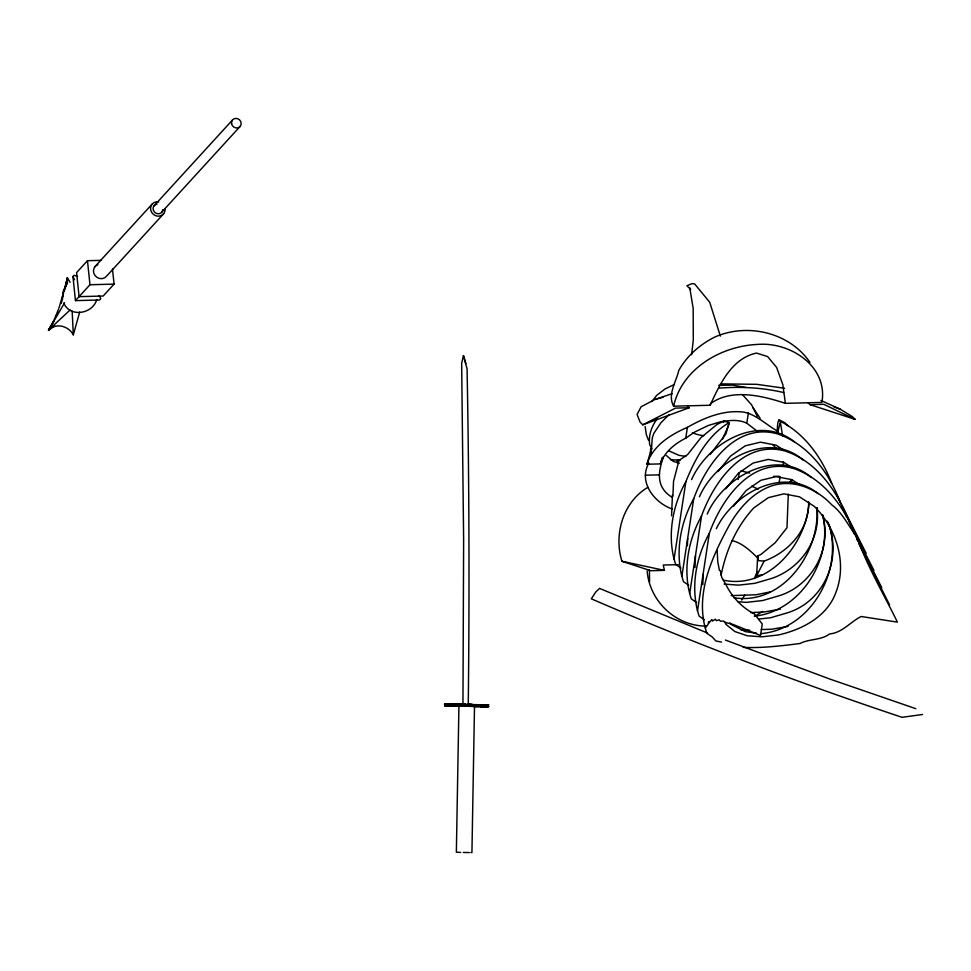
<?xml version="1.0" encoding="UTF-8"?>
<svg xmlns="http://www.w3.org/2000/svg" width="971" height="971" viewBox="0 0 971 971"><rect width="100%" height="100%" fill="white"/><g stroke="black" fill="none" stroke-linecap="round" stroke-linejoin="round"><path stroke-width="1.46" d="M462.949 705.274L463.628 539.9L461.65 363.372L463.446 355.617L465.886 363.445M808.928 503.184C806.039 544.682 768.085 589.761 723.334 580.16M72.17 311.157L73.311 334.837C68.553 325.965 56.027 322.408 48.55 330.116L64.559 302.879M458.931 705.832L456.358 852.235L460.667 852.417M466.711 706.245L461.043 706.148L461.079 704.521L466.08 704.57L465.728 706.233M478.06 704.728L475.086 704.667L474.94 706.378L470.51 706.281L470.498 704.691L468.253 704.618M474.516 706.184L471.93 852.587L470.85 852.574M816.914 507.724C821.369 538.808 801.039 568.399 771.921 578.34L755.001 583.292L738.591 585.149L724.148 584.069M650.594 453.433L650.606 448.905L651.153 453.627M788.294 494.093L786.995 527.702L775.161 542.753L760.948 554.441L757.708 555.995L756.591 575.864L762.017 574.771M671.568 515.807L672.43 495.028M672.903 496.169L673.534 481.337L679.02 460.436L687.662 454.549L700.989 437.605L716.999 424.448L723.832 421.159L729.185 422.579L725.956 433.843L710.177 454.392M687.383 545.811L687.686 538.383M695.005 567.489L695.503 555.618M702.822 584.712L703.259 574.322M808.637 501.886C809.45 529.401 788.865 552.111 764.104 561.117L756.591 575.864M816.927 507.76C820.082 552.523 782.468 605.613 733.918 597.76M62.642 297.587L63.151 291.482L65.919 285.535M779.762 434.45L777.674 432.52C776.849 430.845 777.686 416.001 780.211 421.208L782.626 435.943M691.595 354.743L693.294 340.02L693.16 308.305L689.786 287.926L690.672 289.455L686.885 285.741L692.105 283.629L694.641 283.908L709.692 302.224L720.373 336.112M668.885 414.835L660.899 422.798L653.823 433.369L652.281 437.933L651.565 448.019L646.989 464.247L660.401 463.907C664.273 452.122 674.966 443.577 685.757 438.176L687.407 427.361C704.254 417.676 724.002 409.568 743.835 412.141C756.409 414.52 766.726 425.237 777.88 431.294M680.974 568.071L675.67 564.442L674.056 559.09L685.902 481.519C695.042 458.992 707.556 435.299 729.185 422.579M688.779 585.295L683.487 581.665L681.873 576.325L693.719 498.742C705.953 464.793 735.654 422.239 777.395 433.843C808.018 444.05 829.185 472.659 840.097 501.958M696.595 602.518L691.291 598.889L689.689 593.548L701.535 515.977C713.77 482.017 743.47 439.462 785.211 451.066C820.192 462.645 840.922 497.164 852.635 530.202M704.412 619.753L699.108 616.124L697.506 610.771L709.352 533.2C721.587 499.252 751.287 456.698 793.028 468.301C825.265 479.031 846.384 509.763 857.502 540.544M738.203 479.528L739.21 472.926M757.489 431.379L746.796 423.222L748.41 412.651M779.191 482.405L780.053 476.785M663.314 457.256C657.937 472.586 655.947 487.624 672.405 497.48M723.589 422.482L723.832 421.159M65.227 288.484L67.339 277.742L70.13 282.294M73.311 334.837L79.695 312.055M721.113 575.135C726.005 550.46 736.528 526.403 753.824 507.882L768.34 497.65L783.864 493.838L799.534 496.861L814.244 506.34C836.201 528.139 847.477 562.852 835.897 592.407C827.268 616.549 802.131 629.669 778.439 634.961L762.041 636.818L747.257 635.762L735.011 631.623L725.992 624.402L724.645 621.792M64.875 288.472L67.339 277.742L67.387 284.018M777.674 432.52L780.053 423.332M791.292 482.672L792.045 479.82M64.256 290.887L67.193 279.915L58.988 308.001M62.071 298.619L63.516 293.63M672.187 509.022C654.26 502.626 638.068 482.053 648.871 463.082M660.401 463.907L662.319 457.353M61.185 303.425L62.642 298.631M673.619 406.194C682.055 368.446 721.307 345.907 757.963 344.402C790.406 341.828 828.214 366.443 821.891 402.407L785.381 403.341C762.369 395.767 731.916 388.218 710.748 403.487L710.129 405.259L673.619 406.194C667.186 394.517 676.265 381.882 678.802 370.388C686.946 355.847 699.909 344.499 714.741 337.083C747.427 322.554 789.544 332.41 809.923 362.353M646.989 464.247C652.609 445.823 670.585 434.571 687.407 427.361M58.576 309.094L53.939 320.321L48.55 330.116L54.619 325.965M721.55 642.086L715.882 640.981L712.229 636.976L706.924 633.347C693.974 595.963 711.5 557.767 729.294 525.226C738.725 508.683 752.246 493.195 770.416 486.301C792.348 478.339 816.538 488.449 831.698 504.774C842.889 513.076 848.375 526.197 856.908 536.854C867.261 566.676 883.646 593.839 897.398 622.12L861.156 616.5C850.098 622.047 842.549 632.667 829.55 633.978C820.859 640.508 809.474 638.602 800.007 643.506C781.218 645.921 762.308 648.191 743.252 647.39M754.321 578.546L757.137 571.87M56.245 316.473L57.981 312.371M722.655 438.892L728.845 424.643M96.76 299.432C92.913 314.009 69.9 317.905 63.746 303.001M710.129 405.259C719.802 384.334 731.661 358.36 756.482 353.068L767.612 356.575L776.618 367.414L782.844 384.71L785.381 403.341M685.902 481.519C673.037 504.774 667.49 533.067 674.056 559.09M691.583 479.613C707.75 442.752 759.14 413.318 794.666 442.011M693.719 498.742C680.853 522.01 675.306 550.29 681.873 576.325M699.399 496.836C715.542 459.562 768.51 429.837 803.49 460.278M701.535 515.977C688.67 539.233 683.123 567.525 689.689 593.548M707.216 514.072C723.359 476.797 776.315 447.061 811.307 477.501M709.352 533.2C696.486 556.456 690.939 584.748 697.506 610.771M716.331 528.685C733.311 493.207 783.548 465.595 818.116 493.693M53.781 321.51L48.55 330.116L70.118 309.955M741.686 600.066L744.806 595.065M657.173 418.841C651.614 426.245 648.3 435.445 649.708 444.754L652.027 448.99M651.808 401.618L656.699 395.355L664.977 389.007L673.971 384.65M788.998 482.988L791.559 479.71M717.994 471.627L730.471 456.115L745.255 445.835L760.427 442.169L776.096 445.179L783.403 449.876M725.81 488.85L738.288 473.338L753.071 463.07L768.243 459.392L783.9 462.402L792.445 467.888M733.627 506.073L746.104 490.573L760.888 480.293L776.047 476.615L791.717 479.625L799.036 484.335M48.55 330.116L52.325 325.528M79.598 295.985L75.459 300.622L72.946 276.577L74.16 275.254L77.559 276.456M101.008 260.349L87.463 260.701L76.575 272.608L79.088 296.653L103.169 296.034L114.068 284.115L112.49 269.101M94.891 266.709L151.998 204.238M153.916 205.973L232.312 120.198M79.088 296.653L89.975 284.734L114.068 284.115M161.963 211.933L240.359 126.169M163.626 213.766L106.519 276.237A7.513 6.955 42.4 0 1 94.988 275.473A7.513 6.955 42.4 0 1 97.853 264.646M685.757 438.176L694.653 432.059L708.393 425.444L721.15 421.645C729.634 420.346 738.858 419.254 746.796 423.222M647.936 487.272C623.042 501.983 613.575 534.341 621.926 561.274L650.691 570.717L664.419 570.365L663.229 565.025L678.292 564.649M755.438 615.942L762.611 611.451M672.272 393.656L655.037 399.409L641.103 406.776L637.085 414.447L640.107 422.154L642.766 424.813L675.525 408.099L689.252 407.747L687.541 405.842M642.766 424.813L689.252 407.747M655.037 399.409L663.084 397.224M769.833 591.994L756.021 594.786L731.151 595.624M705.31 628.006L708.053 624.426L708.624 621.683L708.951 623.054L711.877 619.474L712.532 621.039L715.409 619.17L716.331 620.675L719.28 619.826L720.421 621.209L723.529 621.052L724.815 622.277L733.105 624.462L760.511 635.435L762.259 624.001L754.382 613.939C742.05 607.7 732.025 596.862 725.98 584.785L721.781 577.454L720.239 570.584L719.39 570.305L717.763 561.784L717.156 550.423M754.249 616.209C800.444 611.451 833.227 559.126 822.765 515.018M760.609 633.687C810.567 629.463 843.326 571.421 829.173 525.117M922.45 714.51L902.059 717.314A2116.027 1067.699 12.9 0 1 591.327 598.828L595.806 591.958L599.532 588.402L707.568 633.068M758.582 619.085L770.634 617.738L787.542 612.786C824.682 601.207 842.537 557.779 827.935 522.41M750.559 612.592L763.837 612.009L780.332 609.157M761.264 629.572L771.654 629.232L788.149 626.38M718.758 385.378L732.413 385.086L745.886 387.465M719.608 388.097C741.019 386.434 762.721 387.672 783.658 392.539M720.433 383.861L756.846 384.334L784.604 388.254M75.459 300.622L99.54 300.003L100.753 298.68L99.163 295.487M807.969 402.759L810.069 404.652L823.796 404.312L855.111 419.375L852.453 416.717L840.34 409.252L820.993 400.489M645.314 475.22L658.726 474.88M465.752 704.606L469.369 704.667M773.499 476.373L779.349 476.3M444.852 704.218L464.769 704.594M467.063 704.643L447.522 704.23M448.456 704.291L449.707 704.327M451.454 704.351L450.277 704.303M452.34 704.315L453.554 704.4M458.737 704.4L459.38 704.497L458.664 704.4M462.111 704.558L463.568 704.57M463.47 704.473L464.344 704.582M470.316 704.594L469.818 704.582M445.568 704.206L469.685 704.57M472.088 704.728L474.977 704.764L467.597 704.594L470.498 704.691M475.984 704.691L479.116 704.825M479.808 704.764L482.369 704.861L481.106 704.8M487.818 704.946L480.026 704.825M481.798 704.861L484.286 704.885M483.376 704.861L484.056 704.885M469.102 704.594L472.124 704.618L468.362 704.594L488.51 704.946M488.279 704.934L486.993 704.934M447.23 705.881L444.754 705.844L446.818 705.844M447.291 705.856L450.932 705.905M447.085 705.868L448.432 705.917M449.488 705.941L450.678 705.917M451.199 705.917L450.253 705.917M450.811 705.917L460.242 706.135M452.947 705.941L444.791 705.82M455.071 705.966L452.668 705.929M458.276 706.014L456.067 705.99M459.477 706.026L458.591 706.014L459.307 706.026M468.071 706.269L448.371 705.893M468.313 706.269L488.486 706.56M471.7 706.33L469.102 706.293M476.045 706.318L474.916 706.293M479.091 706.439L473.787 706.305M482.041 706.487L479.856 706.451L482.138 706.475M483.218 706.487L481.798 706.475L484.966 706.512L482.599 706.451M480.572 706.475L488.814 706.572L482.769 706.487M486.677 706.512L473.714 706.33L476.397 706.318M488.243 706.548L486.957 706.56M461.043 706.148L463.555 706.172M461.079 704.521L465.607 704.57M447.206 704.23L444.354 704.193L452.413 704.363M456.795 704.363L456.091 704.363L458.3 704.388M464.126 704.521L458.118 704.485M476.834 704.8L480.147 704.764M452.632 705.929L455.278 706.051M485.136 706.512L486.532 706.512M455.229 704.339L466.141 704.57M468.386 704.594L476.494 704.788M468.095 704.655L485.816 704.922M447.425 705.844L446.259 705.856M462.621 706.148L454.464 705.953M482.466 706.475L483.594 706.487M447.449 704.23L465.352 704.558M457.547 704.473L458.178 704.485M465 704.594L445.956 704.218M447.437 705.893L462.912 706.172M479.856 706.403L483.23 706.451M487.151 706.548L485.015 706.524L486.131 706.512M457.523 706.099L458.081 706.099M445.543 705.832L461.431 706.16M475.924 706.403L476.615 706.403M486.325 706.548L487.6 706.56M445.932 705.844L460.557 706.099M473.921 706.318L485.986 706.536L485.099 706.5M463.252 852.465L469.321 852.562M454.161 704.327L452.571 704.303L454.974 704.412M460.873 704.436L463.24 704.473M470.85 704.606L473.229 704.643M477.902 704.715L478.667 704.752M479.261 704.764L487.175 704.934L467.973 704.594L486.192 704.91L482.793 704.873M481.762 704.788L488.838 704.958L488.085 704.922M484.274 706.475L481.082 706.427M466.578 706.245L467.864 706.269M476.445 704.703L473.363 704.74M480.087 704.776L480.378 704.837M468.532 704.667L478.569 704.812M471.263 706.318L472.804 706.354M449.949 704.291L450.702 704.315M463.046 706.196L463.349 706.184M473.338 706.354L478.545 706.439M468.216 706.245L470.474 706.305M740.97 629.851L749.685 630.203M737.742 601.729L746.408 602.372L762.818 600.515L779.725 595.563C812.509 584.967 832.414 548.312 822.425 515.067M706.111 626.101C675.61 626.028 649.66 601.243 647.135 571.021M764.007 561.177L758.12 560.534L757.708 555.995M670.463 459.708L680.113 460.12L677.175 460.582L677.685 463.094M756.458 633.141L745.388 631.66L731.952 624.887L729.998 622.872M685.817 456.394L678.996 455.35L668.873 450.847M863.243 552.766L866.144 553.215L842.355 506.474M749.661 473.083L741.031 470.789M621.926 561.274L664.419 570.365M679.215 463.276L673.17 461.286L666.24 455.435M732.085 540.592C742.293 543.044 750.231 550.654 757.501 557.791M810.069 404.652L855.111 419.375M915.859 708.696L829.392 678.899L725.386 640.047M833.64 406.715L840.34 409.252M751.578 486.143L758.254 489.129M778.96 419.751L784.835 422.713L787.784 425.735M780.211 421.208C804.85 433.661 822.121 457.996 831.698 483.352M742.949 395.161L751.688 404.956L757.259 416.219M772.722 444.548L776.642 448.93M760.111 418.258L753.047 407.747M840.995 503.803L835.825 492.989M845.413 514.351L846.773 517.021M848.812 521.026L873.949 570.438M853.23 531.574L854.589 534.244M856.628 538.25L881.765 587.661M889.582 604.897L858.68 543.299M827.171 521.148L828.506 523.794M72.946 276.577L74.536 279.769M841.287 504.714L844.831 512.979M648.519 440.312L646.322 434.595L645.145 426.5M463.446 355.617L467.075 368.846A2410.641 515.856 -89.1 0 1 468.253 704.885M87.463 260.701L89.975 284.734M783.281 461.686L783.512 466.214M649.393 569.843L649.599 581.726M165.009 208.547A7.513 6.955 42.4 0 1 158.212 216.217A7.513 6.955 42.4 0 1 150.554 208.207A7.513 6.955 42.4 0 1 158.686 201.932M162.764 209.651A5.013 4.637 42.4 0 1 158.03 213.754A5.013 4.637 42.4 0 1 153.127 209.093A5.013 4.637 42.4 0 1 156.999 204.177M703.672 435.676A22.794 11.955 8.7 0 1 692.396 432.738M231.584 123.742A5.013 4.637 42.4 0 0 239.521 127.043A5.013 4.637 42.4 0 0 237.907 118.778A5.013 4.637 42.4 0 0 231.584 123.742"/></g></svg>
